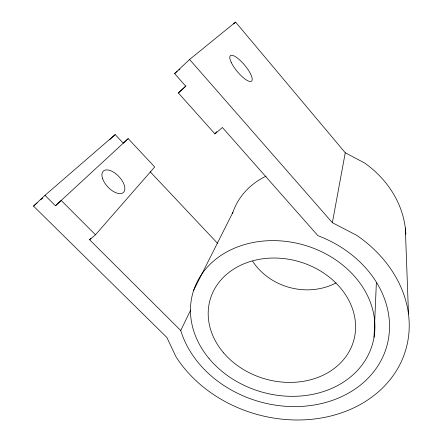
<?xml version="1.0" encoding="UTF-8"?>
<svg xmlns="http://www.w3.org/2000/svg" width="442" height="442" viewBox="0 0 442 442"><rect width="100%" height="100%" fill="white"/><g stroke="black" fill="none" stroke-linecap="round" stroke-linejoin="round"><path stroke-width="0.66" d="M374.031 337.229L376.352 282.941M89.61 239.774L95.483 234.779L154.722 166.96L128.186 138.644L123.252 143.175L115.169 134.589L44.974 195.331L33.504 206.105L166.877 337.478L175.872 356.583A126.324 103.621 15.9 0 0 368.004 399.795A126.324 103.621 15.9 0 0 356.816 235.409L332.362 222.674L345.257 152.783L235.586 22.1L189.59 59.477L174.568 73.587L185.75 86.19L178.364 92.969L214.928 133.882L222.425 127.511L317.914 235.674A107.478 88.063 15.9 0 1 355.606 388.684A107.478 88.063 15.9 0 1 180.728 330.506L89.61 239.774L90.975 238.216M180.728 330.506L190.629 310.146M193.646 290.35L232.895 212.348M214.928 133.882L216.563 131.677M109.732 139.666L115.169 134.589M233.641 23.918L235.586 22.1M178.364 92.969L185.944 85.941M44.974 195.331L55.454 205.762L128.186 138.644M55.454 205.762L61.217 200.469L95.483 234.779M33.504 206.105L37.145 202.95M40.786 199.79L42.863 197.983M174.568 73.587L177.225 71.405M178.817 70.101L179.877 69.228M345.257 152.783L364.49 162.938A101.262 89.428 14.2 0 1 405.839 234.254M150.197 171.789L217.475 243.233M189.59 59.477L332.362 222.674M405.314 228L408.496 314.024M232.464 213.646A74.913 66.079 14.3 0 1 266.139 176.126M336.042 282.913A59.897 52.802 14.3 0 1 252.597 261.161M231.232 62.394A16.553 4.884 50.3 0 0 250.675 81.488A16.553 4.884 50.3 0 0 241.117 61.294A16.553 4.884 50.3 0 0 231.232 62.394M102.511 178.38A14.663 7.591 46.7 0 0 121.986 193.32A14.663 7.591 46.7 0 0 115.644 173.607A14.663 7.591 46.7 0 0 102.511 178.38M209.044 358.528A93.389 76.46 15.9 0 0 367.578 356.285A93.389 76.46 15.9 0 0 271.41 240.63A93.389 76.46 15.9 0 0 209.044 358.528M223.674 352.915A74.648 61.062 16 0 0 350.152 349.683A74.648 61.062 16 0 0 271.869 258.051A74.648 61.062 16 0 0 223.674 352.915"/></g></svg>
